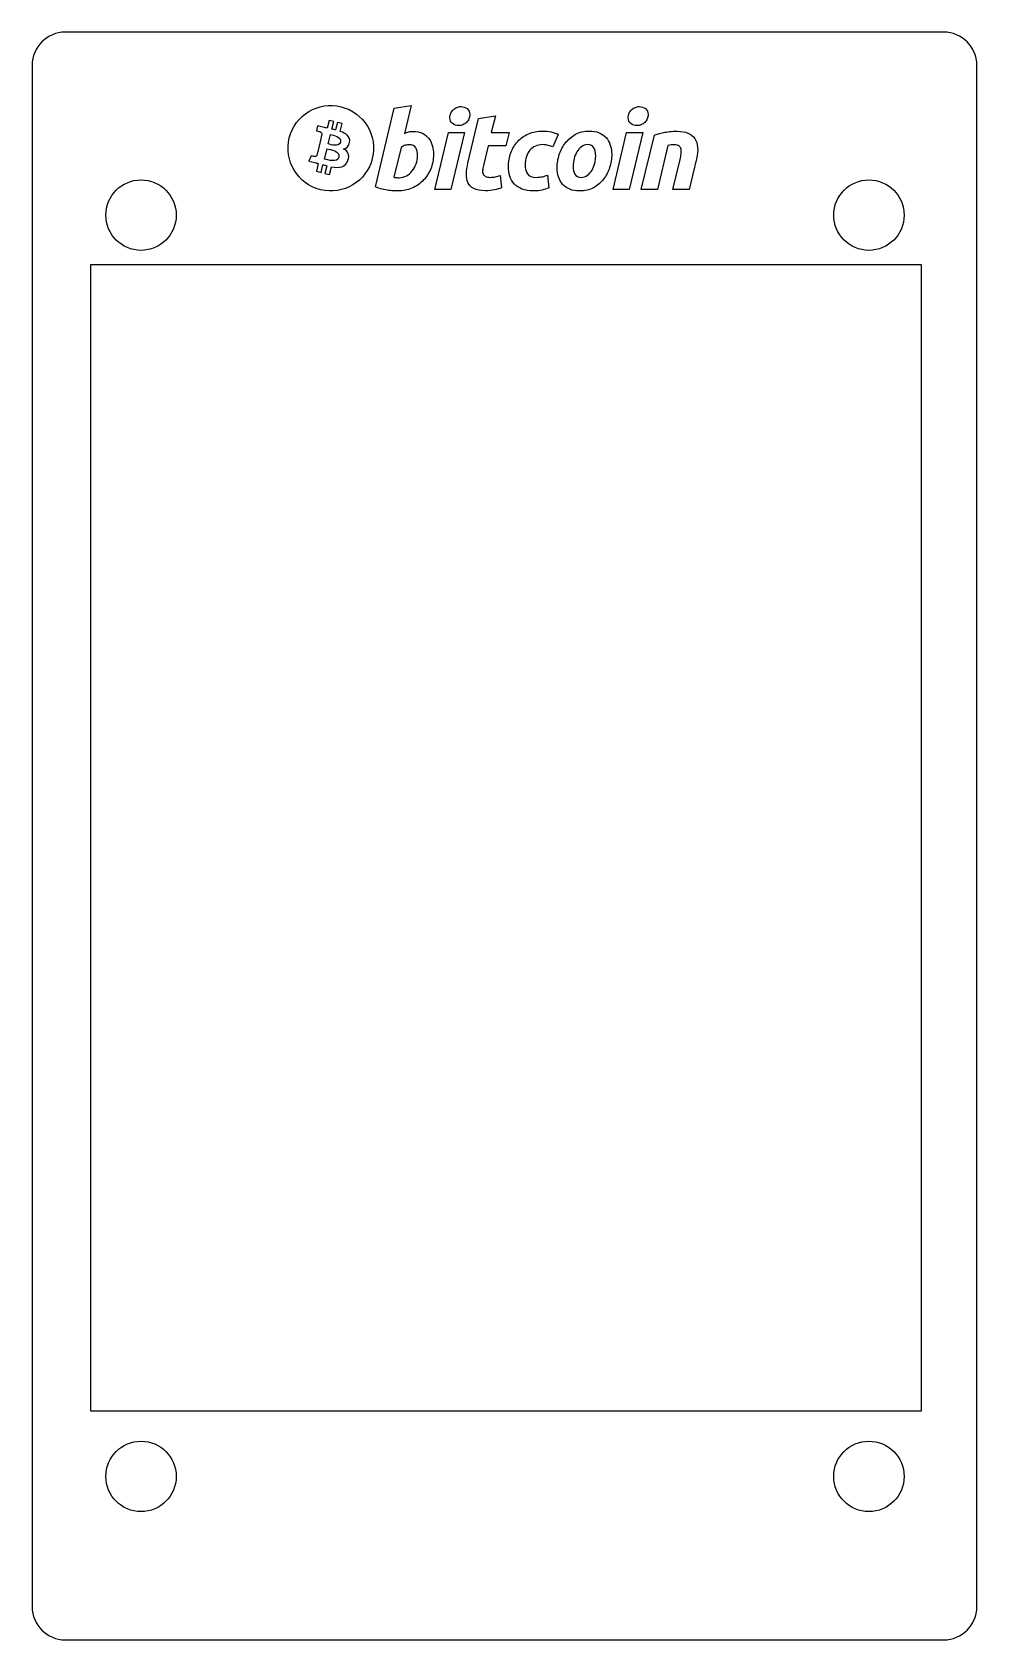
# Model space of a CAD drawing. Header units: millimetres. Extents: x -31 to 26, y -51 to 46.
import ezdxf

# ---------------------------------------------------------------- set-up
doc = ezdxf.new("R2010")
doc.units = ezdxf.units.MM

msp = doc.modelspace()

# ---------------------------------------------------------------- linework, layer by layer
at = {"color": 7, "linetype": 'Continuous', "lineweight": 25}
for p, q in [((24, 46), (-29, 46)), ((-31, 44), (-31, -49)), ((26, -49), (26, 44)), ((-10.278, 36.672), (-9.148, 41.42)), ((-9.148, 41.42), (-8.136, 41.577)), ((-8.136, 41.577), (-8.54, 39.892)), ((-4.704, 38.095), (-4.064, 40.799)), ((-4.064, 40.799), (-3.052, 40.956)), ((-3.052, 40.956), (-3.3, 39.943)), ((-13.774, 40.355), (-13.849, 40.052)), ((-13.383, 40.257), (-13.774, 40.355)), ((-13.512, 39.836), (-13.644, 39.306)), ((-13.384, 40.256), (-13.383, 40.257)), ((-13.087, 40.678), (-13.203, 40.213)), ((-13.135, 39.252), (-12.994, 39.817)), ((-12.804, 40.608), (-13.087, 40.678)), ((-12.918, 40.152), (-12.804, 40.608)), ((-12.578, 40.551), (-12.691, 40.098)), ((-12.295, 40.481), (-12.578, 40.551)), ((-12.411, 40.016), (-12.295, 40.481)), ((-6.701, 36.508), (-5.885, 39.943)), ((-5.885, 39.943), (-4.911, 39.943)), ((-4.911, 39.943), (-5.734, 36.508)), ((-3.3, 39.943), (-2.216, 39.943)), ((-2.216, 39.943), (-2.412, 39.147)), ((0.746, 39.833), (0.413, 39.075)), ((4.055, 36.508), (4.871, 39.943)), ((4.871, 39.943), (5.845, 39.943)), ((5.845, 39.943), (5.022, 36.508)), ((5.751, 36.509), (6.542, 39.787)), ((-13.644, 39.304), (-13.829, 38.562)), ((-13.362, 38.343), (-13.206, 38.967)), ((-8.743, 39.036), (-9.174, 37.247)), ((-3.49, 39.147), (-3.777, 37.945)), ((-2.412, 39.147), (-3.49, 39.147)), ((7.358, 39.166), (6.724, 36.509)), ((-14.165, 38.546), (-14.306, 38.222)), ((-14.306, 38.222), (-13.937, 38.13)), ((-13.735, 38.078), (-13.852, 37.608)), ((-13.57, 37.537), (-13.454, 38.003)), ((-13.228, 37.944), (-13.344, 37.481)), ((-13.06, 37.41), (-12.943, 37.88)), ((7.665, 36.508), (8.096, 38.324)), ((9.082, 38.363), (8.638, 36.508)), ((-13.852, 37.608), (-13.57, 37.537)), ((-13.344, 37.481), (-13.06, 37.41)), ((-2.758, 37.351), (-2.686, 36.606)), ((0.1, 37.376), (0.172, 36.599)), ((-5.734, 36.508), (-6.701, 36.508)), ((5.022, 36.508), (4.055, 36.508)), ((6.724, 36.509), (5.751, 36.509)), ((8.638, 36.508), (7.665, 36.508)), ((22.654, 31.965), (-27.478, 31.965)), ((-27.478, 31.965), (-27.478, -37.184)), ((22.654, -37.184), (22.654, 31.965)), ((-27.478, -37.184), (22.654, -37.184)), ((-29, -51), (24, -51))]:
    msp.add_line(p, q, dxfattribs=at)
for centre in [(-24.43, 34.96), (19.487, 34.96), (-24.43, -41.139), (19.487, -41.139)]:
    msp.add_circle(centre, 2.124, dxfattribs=at)
for centre, start, end in [((-29, 44), 90, 180), ((24, 44), 0, 90), ((-29, -49), 180, 270), ((24, -49), 270, 0)]:
    msp.add_arc(centre, 2, start, end, dxfattribs=at)
for points in [[(-15.484, 39.621), (-15.14, 41.004), (-13.739, 41.845), (-12.357, 41.5)], [(-12.357, 41.5), (-10.974, 41.156), (-10.133, 39.755), (-10.478, 38.373)], [(-5.793, 40.852), (-5.793, 40.943), (-5.775, 41.028), (-5.738, 41.109)], [(-5.63, 40.482), (-5.739, 40.562), (-5.793, 40.686), (-5.793, 40.852)], [(-5.738, 41.109), (-5.701, 41.19), (-5.652, 41.259), (-5.591, 41.318)], [(-5.591, 41.318), (-5.53, 41.377), (-5.459, 41.424), (-5.379, 41.459)], [(-5.379, 41.459), (-5.298, 41.494), (-5.212, 41.511), (-5.12, 41.511)], [(-5.12, 41.511), (-4.985, 41.511), (-4.864, 41.471), (-4.755, 41.39)], [(-4.647, 40.763), (-4.684, 40.682), (-4.733, 40.613), (-4.794, 40.554)], [(-4.755, 41.39), (-4.646, 41.309), (-4.592, 41.186), (-4.592, 41.021)], [(-4.592, 41.021), (-4.592, 40.93), (-4.61, 40.844), (-4.647, 40.763)], [(4.963, 40.852), (4.963, 40.943), (4.982, 41.028), (5.018, 41.109)], [(5.126, 40.482), (5.017, 40.562), (4.963, 40.686), (4.963, 40.852)], [(5.018, 41.109), (5.055, 41.19), (5.104, 41.259), (5.165, 41.318)], [(5.165, 41.318), (5.226, 41.377), (5.298, 41.424), (5.378, 41.459)], [(5.378, 41.459), (5.458, 41.494), (5.544, 41.511), (5.635, 41.511)], [(5.635, 41.511), (5.77, 41.511), (5.893, 41.471), (6.001, 41.39)], [(6.109, 40.763), (6.072, 40.682), (6.023, 40.613), (5.962, 40.554)], [(6.001, 41.39), (6.11, 41.309), (6.165, 41.186), (6.165, 41.021)], [(6.165, 41.021), (6.165, 40.93), (6.145, 40.844), (6.109, 40.763)], [(-13.849, 40.052), (-13.709, 40.02), (-13.641, 40.003), (-13.644, 40.001)], [(-13.644, 40.001), (-13.529, 39.972), (-13.508, 39.897), (-13.512, 39.836)], [(-13.203, 40.213), (-13.265, 40.227), (-13.325, 40.241), (-13.384, 40.256)], [(-12.994, 39.817), (-12.834, 39.777), (-12.319, 39.703), (-12.403, 39.369)], [(-12.691, 40.098), (-12.765, 40.117), (-12.842, 40.134), (-12.918, 40.152)], [(-11.843, 39.364), (-11.792, 39.708), (-12.053, 39.892), (-12.411, 40.016)], [(-8.54, 39.892), (-8.454, 39.931), (-8.367, 39.961), (-8.28, 39.983)], [(-8.28, 39.983), (-8.192, 40.005), (-8.099, 40.016), (-7.999, 40.016)], [(-7.999, 40.016), (-7.79, 40.016), (-7.609, 39.979), (-7.457, 39.905)], [(-7.457, 39.905), (-7.304, 39.831), (-7.178, 39.73), (-7.077, 39.604)], [(-5.264, 40.362), (-5.399, 40.362), (-5.521, 40.402), (-5.63, 40.482)], [(-5.006, 40.414), (-5.087, 40.378), (-5.173, 40.362), (-5.264, 40.362)], [(-4.794, 40.554), (-4.855, 40.495), (-4.926, 40.449), (-5.006, 40.414)], [(-1.703, 39.402), (-1.525, 39.597), (-1.308, 39.752), (-1.053, 39.866)], [(-1.053, 39.866), (-0.799, 39.978), (-0.515, 40.035), (-0.201, 40.035)], [(-0.201, 40.035), (-0.005, 40.035), (0.17, 40.017), (0.325, 39.98)], [(0.325, 39.98), (0.479, 39.942), (0.619, 39.894), (0.746, 39.833)], [(1.181, 39.323), (1.345, 39.532), (1.549, 39.703), (1.788, 39.836)], [(1.788, 39.836), (2.027, 39.969), (2.301, 40.036), (2.61, 40.036)], [(2.61, 40.036), (2.837, 40.036), (3.036, 40), (3.208, 39.931)], [(3.208, 39.931), (3.38, 39.861), (3.521, 39.763), (3.633, 39.637)], [(5.492, 40.362), (5.357, 40.362), (5.235, 40.402), (5.126, 40.482)], [(5.75, 40.414), (5.669, 40.378), (5.584, 40.362), (5.492, 40.362)], [(5.962, 40.554), (5.901, 40.495), (5.831, 40.449), (5.75, 40.414)], [(6.542, 39.787), (6.615, 39.808), (6.697, 39.834), (6.786, 39.862)], [(6.786, 39.862), (6.875, 39.89), (6.975, 39.916), (7.087, 39.94)], [(7.087, 39.94), (7.197, 39.964), (7.322, 39.984), (7.459, 39.999)], [(7.459, 39.999), (7.596, 40.015), (7.752, 40.022), (7.925, 40.022)], [(7.925, 40.022), (8.435, 40.022), (8.787, 39.874), (8.981, 39.578)], [(-13.605, 36.493), (-14.987, 36.838), (-15.829, 38.238), (-15.484, 39.621)], [(-13.644, 39.306), (-13.636, 39.304), (-13.626, 39.301), (-13.614, 39.297)], [(-13.614, 39.297), (-13.624, 39.299), (-13.634, 39.302), (-13.644, 39.304)], [(-13.206, 38.967), (-13.014, 38.919), (-12.399, 38.824), (-12.49, 38.457)], [(-12.403, 39.369), (-12.482, 39.05), (-12.975, 39.212), (-13.135, 39.252)], [(-12.205, 38.949), (-12.02, 38.991), (-11.88, 39.113), (-11.843, 39.364)], [(-11.945, 38.262), (-11.821, 38.613), (-11.951, 38.816), (-12.205, 38.949)], [(-8.478, 39.174), (-8.577, 39.151), (-8.664, 39.105), (-8.743, 39.036)], [(-8.24, 39.206), (-8.301, 39.206), (-8.38, 39.194), (-8.478, 39.174)], [(-7.855, 39.03), (-7.924, 39.147), (-8.053, 39.206), (-8.24, 39.206)], [(-7.75, 38.54), (-7.75, 38.749), (-7.785, 38.912), (-7.855, 39.03)], [(-7.077, 39.604), (-6.978, 39.478), (-6.903, 39.33), (-6.855, 39.16)], [(-6.855, 39.16), (-6.808, 38.99), (-6.784, 38.807), (-6.784, 38.612)], [(-2.115, 38.716), (-2.019, 38.977), (-1.882, 39.206), (-1.703, 39.402)], [(-0.968, 38.879), (-1.158, 38.657), (-1.253, 38.359), (-1.253, 37.984)], [(-0.201, 39.212), (-0.524, 39.212), (-0.779, 39.101), (-0.968, 38.879)], [(0.142, 39.169), (0.048, 39.198), (-0.066, 39.212), (-0.201, 39.212)], [(0.413, 39.075), (0.326, 39.11), (0.235, 39.141), (0.142, 39.169)], [(0.805, 38.618), (0.889, 38.879), (1.015, 39.114), (1.181, 39.323)], [(2.141, 39.088), (2.032, 39.005), (1.94, 38.901), (1.867, 38.775)], [(2.519, 39.212), (2.376, 39.212), (2.249, 39.171), (2.141, 39.088)], [(2.898, 39.029), (2.828, 39.151), (2.702, 39.212), (2.519, 39.212)], [(3.003, 38.52), (3.003, 38.737), (2.968, 38.907), (2.898, 39.029)], [(3.633, 39.637), (3.743, 39.51), (3.827, 39.362), (3.884, 39.189)], [(3.884, 39.189), (3.941, 39.018), (3.969, 38.827), (3.969, 38.618)], [(7.743, 39.206), (7.617, 39.206), (7.489, 39.193), (7.358, 39.166)], [(8.034, 39.131), (7.97, 39.181), (7.874, 39.206), (7.743, 39.206)], [(8.154, 38.935), (8.137, 39.015), (8.097, 39.08), (8.034, 39.131)], [(8.158, 38.654), (8.173, 38.76), (8.172, 38.854), (8.154, 38.935)], [(8.981, 39.578), (9.175, 39.282), (9.208, 38.877), (9.082, 38.363)], [(-13.959, 38.495), (-13.957, 38.492), (-14.026, 38.509), (-14.165, 38.546)], [(-13.829, 38.562), (-13.843, 38.527), (-13.879, 38.475), (-13.959, 38.495)], [(-13.937, 38.13), (-13.869, 38.113), (-13.801, 38.095), (-13.735, 38.078)], [(-10.478, 38.373), (-10.823, 36.99), (-12.223, 36.149), (-13.605, 36.493)], [(-13.454, 38.003), (-13.376, 37.982), (-13.301, 37.962), (-13.228, 37.944)], [(-12.49, 38.457), (-12.578, 38.106), (-13.17, 38.296), (-13.362, 38.343)], [(-12.943, 37.88), (-12.461, 37.788), (-12.097, 37.825), (-11.945, 38.262)], [(-8.067, 37.628), (-7.969, 37.753), (-7.892, 37.893), (-7.835, 38.05)], [(-7.835, 38.05), (-7.779, 38.207), (-7.75, 38.37), (-7.75, 38.54)], [(-6.784, 38.612), (-6.784, 38.311), (-6.839, 38.027), (-6.95, 37.759)], [(-4.796, 37.462), (-4.787, 37.662), (-4.757, 37.873), (-4.704, 38.095)], [(-3.777, 37.945), (-3.803, 37.845), (-3.818, 37.751), (-3.822, 37.665)], [(-2.258, 37.88), (-2.258, 38.176), (-2.211, 38.455), (-2.115, 38.716)], [(-2.176, 37.318), (-2.231, 37.497), (-2.258, 37.684), (-2.258, 37.88)], [(-1.253, 37.984), (-1.253, 37.762), (-1.205, 37.583), (-1.109, 37.445)], [(0.678, 37.834), (0.678, 38.095), (0.72, 38.357), (0.805, 38.618)], [(0.762, 37.263), (0.705, 37.435), (0.678, 37.625), (0.678, 37.834)], [(1.7, 38.36), (1.663, 38.209), (1.644, 38.067), (1.644, 37.932)], [(1.644, 37.932), (1.644, 37.714), (1.68, 37.544), (1.749, 37.422)], [(1.867, 38.775), (1.792, 38.648), (1.737, 38.51), (1.7, 38.36)], [(2.78, 37.677), (2.854, 37.803), (2.91, 37.942), (2.947, 38.092)], [(2.947, 38.092), (2.984, 38.242), (3.003, 38.385), (3.003, 38.52)], [(3.845, 37.834), (3.763, 37.573), (3.64, 37.338), (3.479, 37.129)], [(3.969, 38.618), (3.969, 38.357), (3.927, 38.096), (3.845, 37.834)], [(8.096, 38.324), (8.122, 38.437), (8.143, 38.547), (8.158, 38.654)], [(-9.174, 37.247), (-9.148, 37.242), (-9.125, 37.238), (-9.105, 37.234)], [(-9.105, 37.234), (-9.086, 37.229), (-9.065, 37.226), (-9.044, 37.224)], [(-9.044, 37.224), (-9.022, 37.221), (-8.996, 37.22), (-8.965, 37.22)], [(-8.965, 37.22), (-8.934, 37.22), (-8.896, 37.22), (-8.848, 37.22)], [(-8.848, 37.22), (-8.695, 37.22), (-8.552, 37.258), (-8.417, 37.331)], [(-8.417, 37.331), (-8.282, 37.405), (-8.165, 37.504), (-8.067, 37.628)], [(-7.404, 37.06), (-7.596, 36.862), (-7.822, 36.706), (-8.084, 36.59)], [(-6.95, 37.759), (-7.061, 37.491), (-7.212, 37.259), (-7.404, 37.06)], [(-4.704, 36.93), (-4.774, 37.084), (-4.805, 37.262), (-4.796, 37.462)], [(-4.352, 36.564), (-4.517, 36.653), (-4.634, 36.775), (-4.704, 36.93)], [(-3.822, 37.665), (-3.827, 37.577), (-3.816, 37.502), (-3.79, 37.439)], [(-3.79, 37.439), (-3.764, 37.376), (-3.717, 37.327), (-3.649, 37.293)], [(-3.649, 37.293), (-3.582, 37.257), (-3.485, 37.24), (-3.359, 37.24)], [(-3.359, 37.24), (-3.255, 37.24), (-3.153, 37.25), (-3.055, 37.269)], [(-3.055, 37.269), (-2.957, 37.289), (-2.858, 37.316), (-2.758, 37.351)], [(-1.912, 36.851), (-2.034, 36.984), (-2.122, 37.14), (-2.176, 37.318)], [(-1.109, 37.445), (-1.013, 37.308), (-0.836, 37.24), (-0.58, 37.24)], [(-0.58, 37.24), (-0.453, 37.24), (-0.331, 37.253), (-0.214, 37.279)], [(-0.214, 37.279), (-0.096, 37.305), (0.008, 37.338), (0.1, 37.376)], [(1.014, 36.816), (0.902, 36.941), (0.819, 37.091), (0.762, 37.263)], [(1.749, 37.422), (1.819, 37.301), (1.945, 37.24), (2.127, 37.24)], [(2.127, 37.24), (2.271, 37.24), (2.397, 37.281), (2.506, 37.364)], [(2.506, 37.364), (2.615, 37.446), (2.706, 37.551), (2.78, 37.677)], [(3.479, 37.129), (3.318, 36.92), (3.117, 36.749), (2.875, 36.616)], [(-9.876, 36.528), (-10.017, 36.563), (-10.152, 36.611), (-10.278, 36.672)], [(-9.474, 36.449), (-9.601, 36.467), (-9.735, 36.493), (-9.876, 36.528)], [(-9.138, 36.42), (-9.236, 36.422), (-9.348, 36.432), (-9.474, 36.449)], [(-8.932, 36.417), (-8.971, 36.417), (-9.041, 36.418), (-9.138, 36.42)], [(-8.084, 36.59), (-8.344, 36.475), (-8.628, 36.417), (-8.932, 36.417)], [(-3.653, 36.43), (-3.953, 36.43), (-4.186, 36.475), (-4.352, 36.564)], [(-3.11, 36.482), (-3.263, 36.447), (-3.444, 36.43), (-3.653, 36.43)], [(-2.686, 36.606), (-2.816, 36.558), (-2.958, 36.517), (-3.11, 36.482)], [(-1.448, 36.534), (-1.635, 36.613), (-1.79, 36.718), (-1.912, 36.851)], [(-0.762, 36.417), (-1.032, 36.417), (-1.261, 36.456), (-1.448, 36.534)], [(-0.233, 36.472), (-0.381, 36.435), (-0.558, 36.417), (-0.762, 36.417)], [(0.172, 36.599), (0.05, 36.552), (-0.085, 36.509), (-0.233, 36.472)], [(1.435, 36.522), (1.265, 36.591), (1.125, 36.689), (1.014, 36.816)], [(2.036, 36.417), (1.805, 36.417), (1.605, 36.452), (1.435, 36.522)], [(2.875, 36.616), (2.634, 36.483), (2.354, 36.417), (2.036, 36.417)]]:
    msp.add_open_spline(points, degree=3, dxfattribs=at)

doc.saveas('drawing.dxf')
